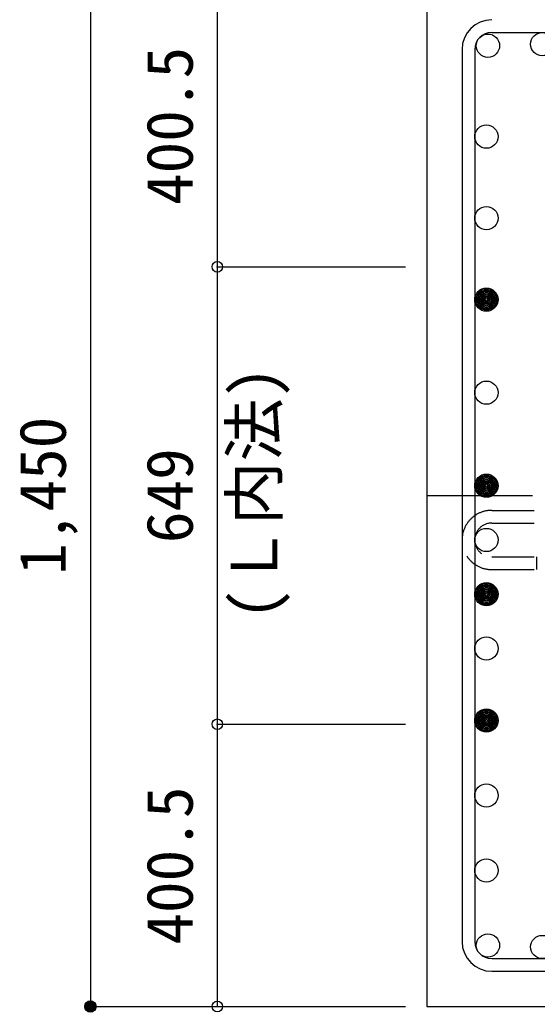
# Model space of a CAD drawing. Units: millimetres at full size, sheet at 1:30. Extents: x -5973 to 5954, y -4195 to 4201.
# Drawn here: x -750 to -16, y -2408 to -1000 of the extents above; entities that cross this region are included whole.
import ezdxf
from ezdxf.enums import TextEntityAlignment as Align

# ---------------------------------------------------------------- set-up
doc = ezdxf.new("R2010")
doc.units = ezdxf.units.MM
doc.header["$LTSCALE"] = 30
doc.header["$PDMODE"] = 32
doc.header["$PDSIZE"] = 15
doc.linetypes.add('CHAIN1', pattern=[8, 5, -1, 1, -1])
doc.linetypes.add('DASHED2', pattern=[3, 2, -1])
for name, color, linetype in [('0-1_躯体線', 2, 'Continuous'), ('0-3_立上り筋', 4, 'Continuous'), ('0-4_フープ筋', 7, 'Continuous'), ('0-7_文字', 4, 'Continuous'), ('0-C_中子', 7, 'DASHED2'), ('0-D_寸法', 4, 'Continuous')]:
    doc.layers.add(name, color=color, linetype=linetype)
doc.styles.add('ＭＳ ゴシック', font='')
doc.styles.get('ＭＳ ゴシック').set_extended_font_data('MS Gothic')

msp = doc.modelspace()

# ---------------------------------------------------------------- linework, layer by layer
at = {"layer": '0-1_躯体線'}
for p, q in [((-172.56, -949.89), (-172.56, -2399.89)), ((-172.56, -2399.89), (237.94, -2399.89))]:
    msp.add_line(p, q, dxfattribs=at)
at = {"layer": '0-3_立上り筋', "color": 3}
for centre in [(-85.87, -1036.59), (-8.87, -1034.39), (-88.06, -1165.59), (-88.06, -1281.24), (-88.06, -1396.89), (-88.06, -1528.89), (-88.06, -1660.89), (-88.06, -1737.89), (-88.06, -1814.89), (-88.06, -1891.89), (-88.06, -1994.05), (-88.06, -2100.43), (-88.06, -2206.81), (-85.87, -2313.2), (-8.87, -2315.39)]:
    msp.add_circle(centre, 16.5, dxfattribs=at)
at = {"layer": '0-3_立上り筋'}
for centre, radius in [((-88.06, -1396.89), 16.5), ((-88.06, -1396.89), 14.85), ((-88.06, -1396.89), 13.2), ((-88.06, -1396.89), 11.55), ((-88.06, -1396.89), 9.9), ((-88.06, -1396.89), 8.25), ((-88.06, -1396.89), 6.6), ((-88.06, -1396.89), 4.95), ((-88.06, -1396.89), 3.3), ((-88.06, -1396.89), 1.65), ((-88.06, -1660.89), 16.5), ((-88.06, -1660.89), 14.85), ((-88.06, -1660.89), 13.2), ((-88.06, -1660.89), 11.55), ((-88.06, -1660.89), 9.9), ((-88.06, -1660.89), 8.25), ((-88.06, -1660.89), 6.6), ((-88.06, -1660.89), 4.95), ((-88.06, -1660.89), 3.3), ((-88.06, -1660.89), 1.65), ((-88.06, -1814.89), 16.5), ((-88.06, -1814.89), 14.85), ((-88.06, -1814.89), 13.2), ((-88.06, -1814.89), 11.55), ((-88.06, -1814.89), 9.9), ((-88.06, -1814.89), 8.25), ((-88.06, -1814.89), 6.6), ((-88.06, -1814.89), 4.95), ((-88.06, -1814.89), 3.3), ((-88.06, -1814.89), 1.65), ((-88.06, -1994.05), 16.5), ((-88.06, -1994.05), 14.85), ((-88.06, -1994.05), 13.2), ((-88.06, -1994.05), 11.55), ((-88.06, -1994.05), 9.9), ((-88.06, -1994.05), 8.25), ((-88.06, -1994.05), 6.6), ((-88.06, -1994.05), 4.95), ((-88.06, -1994.05), 3.3), ((-88.06, -1994.05), 1.65)]:
    msp.add_circle(centre, radius, dxfattribs=at)
at = {"layer": '0-4_フープ筋'}
for p, q in [((-80.56, -1017.89), (1185.44, -1017.89)), ((-122.56, -1041.89), (-122.56, -2307.89)), ((-104.56, -1041.89), (-104.56, -2307.89)), ((-80.56, -2331.89), (1185.44, -2331.89)), ((-80.56, -2349.89), (1185.44, -2349.89))]:
    msp.add_line(p, q, dxfattribs=at)
for centre, radius, start, end in [((-80.56, -1041.89), 42, 90, 180), ((-80.56, -1041.89), 24, 90, 180), ((-80.56, -2307.89), 42, 180, 270), ((-80.56, -2307.89), 24, 180, 270)]:
    msp.add_arc(centre, radius, start, end, dxfattribs=at)
at = {"layer": '0-C_中子'}
for p, q in [((-80.56, -1695.89), (1185.44, -1695.89)), ((-80.56, -1713.89), (1185.44, -1713.89)), ((-80.56, -1761.89), (-16.56, -1761.89))]:
    msp.add_line(p, q, dxfattribs=at)
msp.add_lwpolyline([(-80.56, -1779.89), (-16.56, -1779.89), (-16.56, -1761.89)], dxfattribs=at)
for radius in [42, 24]:
    msp.add_arc((-80.56, -1737.89), radius, 90, 270, dxfattribs=at)
at = {"layer": '0-D_寸法'}
for p, q in [((-649.6, -949.89), (-649.6, -2399.89)), ((-469.6, -949.89), (-469.6, -1350.39)), ((-469.6, -1350.39), (-202.56, -1350.39)), ((-469.6, -1350.39), (-469.6, -1999.39)), ((-469.6, -1999.39), (-202.56, -1999.39)), ((-469.6, -1999.39), (-469.6, -2399.89)), ((-649.6, -2399.89), (-469.6, -2399.89)), ((-469.6, -2399.89), (-202.56, -2399.89)), ((-469.6, -2399.89), (-202.56, -2399.89))]:
    msp.add_line(p, q, dxfattribs=at)
at = {"layer": '0-D_寸法', "linetype": 'CHAIN1'}
msp.add_line((-172.56, -1674.89), (1277.44, -1674.89), dxfattribs=at)
at = {"layer": '0-D_寸法'}
for radius in [8, 7.2, 6.4, 5.6, 4.8, 4, 3.2, 2.4, 1.6, 0.8]:
    msp.add_circle((-649.6, -2399.89), radius, dxfattribs=at)
at = {"layer": '0-D_寸法', "color": 7}
for p in [(-469.6, -1350.39), (-469.6, -1999.39), (-649.6, -2399.89), (-469.6, -2399.89)]:
    msp.add_point(p, dxfattribs=at)

# ---------------------------------------------------------------- texts
at = {"layer": '0-7_文字', "style": 'ＭＳ ゴシック'}
msp.add_text('(Ｌ内法)', height=65.98, rotation=90, dxfattribs=at).set_placement((-364.55, -1851.49), align=Align.BOTTOM_LEFT)
at = {"layer": '0-D_寸法', "style": 'ＭＳ ゴシック'}
for s, p in [('400.5', (-484.6, -1262.64)), ('1,450', (-664.6, -1787.39)), ('649', (-484.6, -1742.39)), ('400.5', (-484.6, -2312.14))]:
    msp.add_text(s, height=65.98, rotation=90, dxfattribs=at).set_placement(p, align=Align.BOTTOM_LEFT)

doc.saveas('drawing.dxf')
